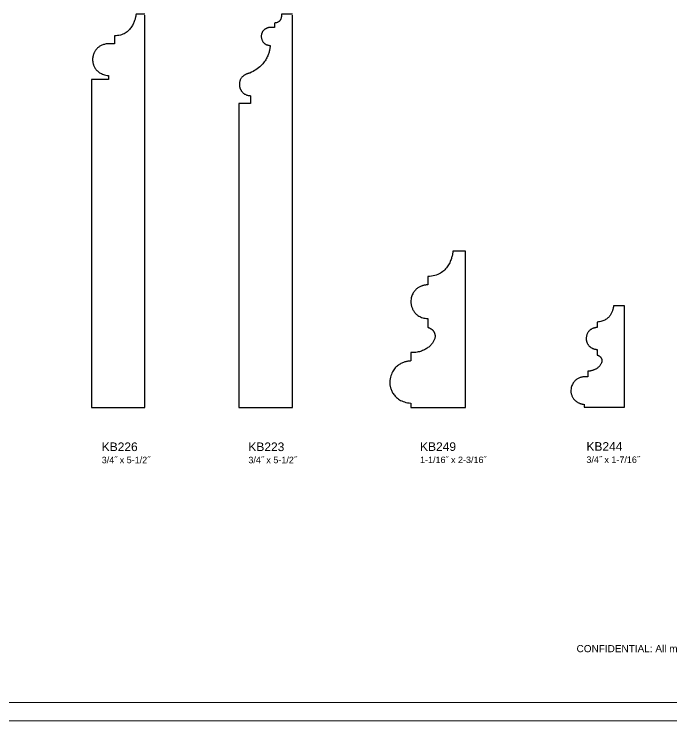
# Model space of a CAD drawing. Extents: x -7.6 to 42.7, y -9.8 to 27.2.
# Drawn here: x 2.78 to 11.98, y -9.8 to 0.09 of the extents above; entities that cross this region are included whole.
import ezdxf

# ---------------------------------------------------------------- set-up
doc = ezdxf.new("R2010")
doc.units = 0
doc.header["$MEASUREMENT"] = 0
doc.layers.add('DO NOT PLOT', color=2, linetype='Continuous', plot=False)

# ---------------------------------------------------------------- blocks, each defined once
blk = doc.blocks.new('KB224')
at = {"flags": 128}
blk.add_lwpolyline([(0, 5.5), (-0.0003, 5.5), (-0.0011, 5.5), (-0.0025, 5.5), (-0.0043, 5.5), (-0.0066, 5.5), (-0.0093, 5.5), (-0.0123, 5.5), (-0.0158, 5.5), (-0.0195, 5.5), (-0.0236, 5.5), (-0.0279, 5.5), (-0.0324, 5.5), (-0.0371, 5.5), (-0.042, 5.5), (-0.047, 5.5), (-0.0521, 5.5), (-0.0573, 5.5), (-0.0625, 5.5), (-0.0677, 5.5), (-0.0729, 5.5), (-0.078, 5.5), (-0.083, 5.5), (-0.0879, 5.5), (-0.0926, 5.5), (-0.0971, 5.5), (-0.1014, 5.5), (-0.1055, 5.5), (-0.1092, 5.5), (-0.1126, 5.5), (-0.1157, 5.5), (-0.1184, 5.5), (-0.1207, 5.5), (-0.1225, 5.5), (-0.1239, 5.5), (-0.1247, 5.5), (-0.125, 5.5), (-0.1251, 5.4993), (-0.1253, 5.4973), (-0.1257, 5.4941), (-0.1263, 5.4896), (-0.1271, 5.4841), (-0.1282, 5.4776), (-0.1296, 5.4702), (-0.1314, 5.4619), (-0.1335, 5.4528), (-0.1359, 5.443), (-0.1388, 5.4326), (-0.1421, 5.4217), (-0.1459, 5.4103), (-0.1501, 5.3985), (-0.1549, 5.3864), (-0.1603, 5.374), (-0.1662, 5.3615), (-0.1727, 5.349), (-0.1799, 5.3364), (-0.1877, 5.3239), (-0.1963, 5.3116), (-0.2055, 5.2995), (-0.2155, 5.2877), (-0.2263, 5.2763), (-0.2379, 5.2653), (-0.2504, 5.2549), (-0.2637, 5.2451), (-0.2779, 5.2361), (-0.293, 5.2278), (-0.309, 5.2203), (-0.3261, 5.2138), (-0.3442, 5.2083), (-0.3633, 5.2039), (-0.3834, 5.2006), (-0.4047, 5.1986), (-0.4271, 5.1979), (-0.4271, 5.1977), (-0.4271, 5.1969), (-0.4271, 5.1958), (-0.4271, 5.1941), (-0.4271, 5.1921), (-0.4271, 5.1897), (-0.4271, 5.187), (-0.4271, 5.1839), (-0.4271, 5.1806), (-0.4271, 5.177), (-0.4271, 5.1732), (-0.4271, 5.1691), (-0.4271, 5.1649), (-0.4271, 5.1606), (-0.4271, 5.1561), (-0.4271, 5.1516), (-0.4271, 5.147), (-0.4271, 5.1424), (-0.4271, 5.1378), (-0.4271, 5.1332), (-0.4271, 5.1286), (-0.4271, 5.1242), (-0.4271, 5.1198), (-0.4271, 5.1156), (-0.4271, 5.1116), (-0.4271, 5.1078), (-0.4271, 5.1042), (-0.4271, 5.1009), (-0.4271, 5.0978), (-0.4271, 5.0951), (-0.4271, 5.0927), (-0.4271, 5.0906), (-0.4271, 5.089), (-0.4271, 5.0878), (-0.4271, 5.0871), (-0.4271, 5.0868), (-0.4273, 5.0868), (-0.428, 5.0868), (-0.4291, 5.0868), (-0.4306, 5.0868), (-0.4324, 5.0868), (-0.4346, 5.0868), (-0.4372, 5.0867), (-0.44, 5.0867), (-0.4431, 5.0867), (-0.4464, 5.0867), (-0.4499, 5.0866), (-0.4536, 5.0866), (-0.4575, 5.0866), (-0.4615, 5.0865), (-0.4656, 5.0865), (-0.4698, 5.0865), (-0.474, 5.0864), (-0.4783, 5.0864), (-0.4826, 5.0864), (-0.4868, 5.0863), (-0.491, 5.0863), (-0.4951, 5.0863), (-0.4991, 5.0862), (-0.503, 5.0862), (-0.5067, 5.0862), (-0.5102, 5.0861), (-0.5135, 5.0861), (-0.5166, 5.0861), (-0.5194, 5.0861), (-0.522, 5.086), (-0.5242, 5.086), (-0.526, 5.086), (-0.5275, 5.086), (-0.5286, 5.086), (-0.5293, 5.086), (-0.5295, 5.086), (-0.5429, 5.0842), (-0.5556, 5.0819), (-0.5678, 5.0791), (-0.5795, 5.0759), (-0.5906, 5.0721), (-0.6012, 5.068), (-0.6113, 5.0634), (-0.6209, 5.0585), (-0.63, 5.0532), (-0.6386, 5.0476), (-0.6468, 5.0416), (-0.6545, 5.0355), (-0.6618, 5.029), (-0.6687, 5.0224), (-0.6751, 5.0155), (-0.6811, 5.0085), (-0.6867, 5.0014), (-0.6919, 4.9941), (-0.6968, 4.9867), (-0.7013, 4.9793), (-0.7054, 4.9719), (-0.7092, 4.9644), (-0.7126, 4.957), (-0.7158, 4.9496), (-0.7186, 4.9422), (-0.7211, 4.935), (-0.7233, 4.9279), (-0.7252, 4.9209), (-0.7269, 4.9141), (-0.7283, 4.9075), (-0.7295, 4.9012), (-0.7304, 4.8951), (-0.7311, 4.8892), (-0.7316, 4.8837), (-0.7319, 4.8785), (-0.732, 4.8737), (-0.732, 4.8732), (-0.7321, 4.8719), (-0.7322, 4.8697), (-0.7323, 4.8667), (-0.7323, 4.8629), (-0.7322, 4.8585), (-0.732, 4.8534), (-0.7316, 4.8477), (-0.731, 4.8415), (-0.7302, 4.8347), (-0.7292, 4.8275), (-0.7278, 4.8199), (-0.726, 4.8119), (-0.7239, 4.8037), (-0.7214, 4.7951), (-0.7185, 4.7864), (-0.715, 4.7775), (-0.711, 4.7685), (-0.7065, 4.7594), (-0.7014, 4.7503), (-0.6957, 4.7412), (-0.6893, 4.7322), (-0.6822, 4.7234), (-0.6743, 4.7147), (-0.6657, 4.7063), (-0.6563, 4.6981), (-0.6461, 4.6902), (-0.635, 4.6828), (-0.623, 4.6757), (-0.61, 4.6692), (-0.596, 4.6631), (-0.5811, 4.6576), (-0.5651, 4.6528), (-0.548, 4.6486), (-0.5298, 4.6451), (-0.5104, 4.6424), (-0.5104, 4.6423), (-0.5104, 4.6419), (-0.5104, 4.6413), (-0.5104, 4.6405), (-0.5104, 4.6395), (-0.5104, 4.6383), (-0.5104, 4.6369), (-0.5104, 4.6354), (-0.5104, 4.6337), (-0.5104, 4.6319), (-0.5104, 4.63), (-0.5104, 4.628), (-0.5104, 4.6259), (-0.5104, 4.6237), (-0.5104, 4.6215), (-0.5104, 4.6192), (-0.5104, 4.6169), (-0.5104, 4.6146), (-0.5104, 4.6123), (-0.5104, 4.61), (-0.5104, 4.6077), (-0.5104, 4.6055), (-0.5104, 4.6033), (-0.5104, 4.6012), (-0.5104, 4.5992), (-0.5104, 4.5973), (-0.5104, 4.5955), (-0.5104, 4.5939), (-0.5104, 4.5923), (-0.5104, 4.591), (-0.5104, 4.5898), (-0.5104, 4.5887), (-0.5104, 4.5879), (-0.5104, 4.5873), (-0.5104, 4.587), (-0.5104, 4.5868), (-0.5109, 4.5868), (-0.5125, 4.5868), (-0.5151, 4.5868), (-0.5186, 4.5868), (-0.523, 4.5868), (-0.5281, 4.5868), (-0.534, 4.5868), (-0.5406, 4.5868), (-0.5478, 4.5868), (-0.5556, 4.5868), (-0.5638, 4.5868), (-0.5725, 4.5868), (-0.5816, 4.5868), (-0.5909, 4.5868), (-0.6005, 4.5868), (-0.6103, 4.5868), (-0.6202, 4.5868), (-0.6302, 4.5868), (-0.6402, 4.5868), (-0.6501, 4.5868), (-0.6599, 4.5868), (-0.6695, 4.5868), (-0.6788, 4.5868), (-0.6879, 4.5868), (-0.6966, 4.5868), (-0.7048, 4.5868), (-0.7126, 4.5868), (-0.7198, 4.5868), (-0.7263, 4.5868), (-0.7323, 4.5868), (-0.7374, 4.5868), (-0.7418, 4.5868), (-0.7453, 4.5868), (-0.7479, 4.5868), (-0.7495, 4.5868), (-0.75, 4.5868), (-0.75, 4.5764), (-0.75, 4.5459), (-0.75, 4.4966), (-0.75, 4.4295), (-0.75, 4.346), (-0.75, 4.2471), (-0.75, 4.134), (-0.75, 4.008), (-0.75, 3.8701), (-0.75, 3.7217), (-0.75, 3.5638), (-0.75, 3.3977), (-0.75, 3.2244), (-0.75, 3.0453), (-0.75, 2.8615), (-0.75, 2.6741), (-0.75, 2.4843), (-0.75, 2.2934), (-0.75, 2.1025), (-0.75, 1.9128), (-0.75, 1.7254), (-0.75, 1.5415), (-0.75, 1.3624), (-0.75, 1.1892), (-0.75, 1.023), (-0.75, 0.8651), (-0.75, 0.7167), (-0.75, 0.5789), (-0.75, 0.4528), (-0.75, 0.3398), (-0.75, 0.2409), (-0.75, 0.1573), (-0.75, 0.0903), (-0.75, 0.0409), (-0.75, 0.0104), (-0.75, 0), (-0.7483, 0), (-0.7433, 0), (-0.7352, 0), (-0.7243, 0), (-0.7106, 0), (-0.6944, 0), (-0.676, 0), (-0.6554, 0), (-0.6328, 0), (-0.6085, 0), (-0.5827, 0), (-0.5556, 0), (-0.5272, 0), (-0.4979, 0), (-0.4679, 0), (-0.4372, 0), (-0.4062, 0), (-0.375, 0), (-0.3438, 0), (-0.3128, 0), (-0.2821, 0), (-0.2521, 0), (-0.2228, 0), (-0.1944, 0), (-0.1673, 0), (-0.1415, 0), (-0.1172, 0), (-0.0947, 0), (-0.074, 0), (-0.0556, 0), (-0.0394, 0), (-0.0257, 0), (-0.0148, 0), (-0.0067, 0), (-0.0017, 0), (0, 0), (0, 0.0125), (0, 0.049), (0, 0.1082), (0, 0.1886), (0, 0.2888), (0, 0.4074), (0, 0.543), (0, 0.6941), (0, 0.8594), (0, 1.0374), (0, 1.2267), (0, 1.4259), (0, 1.6336), (0, 1.8484), (0, 2.0689), (0, 2.2936), (0, 2.5211), (0, 2.75), (0, 2.9789), (0, 3.2064), (0, 3.4311), (0, 3.6516), (0, 3.8664), (0, 4.0741), (0, 4.2733), (0, 4.4626), (0, 4.6406), (0, 4.8059), (0, 4.957), (0, 5.0926), (0, 5.2112), (0, 5.3114), (0, 5.3918), (0, 5.451), (0, 5.4875)], dxfattribs=at)
blk = doc.blocks.new('KB223')
at = {"flags": 128}
blk.add_lwpolyline([(0, 5.5), (-0.0004, 5.5), (-0.0014, 5.5), (-0.0031, 5.5), (-0.0054, 5.5), (-0.0082, 5.5), (-0.0116, 5.5), (-0.0154, 5.5), (-0.0197, 5.5), (-0.0244, 5.5), (-0.0295, 5.5), (-0.0348, 5.5), (-0.0405, 5.5), (-0.0464, 5.5), (-0.0525, 5.5), (-0.0588, 5.5), (-0.0652, 5.5), (-0.0716, 5.5), (-0.0781, 5.5), (-0.0846, 5.5), (-0.0911, 5.5), (-0.0975, 5.5), (-0.1037, 5.5), (-0.1098, 5.5), (-0.1157, 5.5), (-0.1214, 5.5), (-0.1268, 5.5), (-0.1318, 5.5), (-0.1365, 5.5), (-0.1408, 5.5), (-0.1447, 5.5), (-0.148, 5.5), (-0.1509, 5.5), (-0.1532, 5.5), (-0.1549, 5.5), (-0.1559, 5.5), (-0.1563, 5.5), (-0.1562, 5.4998), (-0.1561, 5.499), (-0.1559, 5.4978), (-0.1557, 5.4961), (-0.1555, 5.494), (-0.1553, 5.4915), (-0.1552, 5.4886), (-0.155, 5.4855), (-0.155, 5.482), (-0.155, 5.4782), (-0.1551, 5.4742), (-0.1554, 5.47), (-0.1558, 5.4655), (-0.1563, 5.4609), (-0.1571, 5.4562), (-0.158, 5.4514), (-0.1592, 5.4465), (-0.1606, 5.4415), (-0.1623, 5.4365), (-0.1643, 5.4315), (-0.1665, 5.4265), (-0.1691, 5.4216), (-0.172, 5.4168), (-0.1753, 5.4121), (-0.179, 5.4076), (-0.1831, 5.4032), (-0.1875, 5.399), (-0.1925, 5.3951), (-0.1979, 5.3914), (-0.2037, 5.3879), (-0.2101, 5.3848), (-0.2169, 5.3821), (-0.2244, 5.3797), (-0.2323, 5.3777), (-0.2409, 5.3761), (-0.25, 5.375), (-0.25, 5.3749), (-0.25, 5.3745), (-0.25, 5.3738), (-0.25, 5.3729), (-0.25, 5.3717), (-0.25, 5.3704), (-0.25, 5.3688), (-0.25, 5.3671), (-0.25, 5.3653), (-0.25, 5.3632), (-0.25, 5.3611), (-0.25, 5.3588), (-0.25, 5.3565), (-0.25, 5.354), (-0.25, 5.3515), (-0.25, 5.349), (-0.25, 5.3464), (-0.25, 5.3438), (-0.25, 5.3412), (-0.25, 5.3386), (-0.25, 5.336), (-0.25, 5.3335), (-0.25, 5.3311), (-0.25, 5.3287), (-0.25, 5.3265), (-0.25, 5.3243), (-0.25, 5.3223), (-0.25, 5.3204), (-0.25, 5.3187), (-0.25, 5.3172), (-0.25, 5.3158), (-0.25, 5.3147), (-0.25, 5.3138), (-0.25, 5.3131), (-0.25, 5.3127), (-0.25, 5.3125), (-0.2501, 5.3125), (-0.2506, 5.3125), (-0.2513, 5.3125), (-0.2522, 5.3125), (-0.2534, 5.3125), (-0.2549, 5.3125), (-0.2565, 5.3125), (-0.2583, 5.3125), (-0.2602, 5.3125), (-0.2624, 5.3125), (-0.2646, 5.3125), (-0.267, 5.3125), (-0.2695, 5.3125), (-0.272, 5.3125), (-0.2747, 5.3125), (-0.2773, 5.3125), (-0.2801, 5.3125), (-0.2828, 5.3125), (-0.2855, 5.3125), (-0.2882, 5.3125), (-0.2909, 5.3125), (-0.2935, 5.3125), (-0.2961, 5.3125), (-0.2986, 5.3125), (-0.301, 5.3125), (-0.3032, 5.3125), (-0.3053, 5.3125), (-0.3073, 5.3125), (-0.3091, 5.3125), (-0.3107, 5.3125), (-0.3121, 5.3125), (-0.3133, 5.3125), (-0.3143, 5.3125), (-0.315, 5.3125), (-0.3154, 5.3125), (-0.3156, 5.3125), (-0.3189, 5.3126), (-0.3223, 5.3125), (-0.326, 5.3122), (-0.3298, 5.3118), (-0.3337, 5.3112), (-0.3378, 5.3103), (-0.342, 5.3093), (-0.3463, 5.3081), (-0.3507, 5.3067), (-0.3551, 5.3051), (-0.3596, 5.3033), (-0.3641, 5.3013), (-0.3686, 5.2991), (-0.3731, 5.2967), (-0.3776, 5.2941), (-0.3821, 5.2912), (-0.3865, 5.2882), (-0.3908, 5.2849), (-0.395, 5.2815), (-0.3992, 5.2778), (-0.4032, 5.2739), (-0.4071, 5.2697), (-0.4108, 5.2654), (-0.4143, 5.2608), (-0.4177, 5.256), (-0.4208, 5.251), (-0.4238, 5.2457), (-0.4265, 5.2402), (-0.4289, 5.2345), (-0.4311, 5.2285), (-0.433, 5.2223), (-0.4345, 5.2158), (-0.4358, 5.2091), (-0.4367, 5.2022), (-0.4373, 5.195), (-0.4375, 5.1875), (-0.4365, 5.1772), (-0.435, 5.1675), (-0.4332, 5.1583), (-0.4309, 5.1497), (-0.4282, 5.1416), (-0.4252, 5.134), (-0.4218, 5.1269), (-0.4181, 5.1204), (-0.4142, 5.1142), (-0.4101, 5.1086), (-0.4057, 5.1033), (-0.4012, 5.0985), (-0.3965, 5.094), (-0.3916, 5.09), (-0.3867, 5.0863), (-0.3817, 5.083), (-0.3767, 5.0799), (-0.3717, 5.0772), (-0.3667, 5.0748), (-0.3617, 5.0727), (-0.3568, 5.0708), (-0.352, 5.0692), (-0.3474, 5.0678), (-0.3429, 5.0666), (-0.3386, 5.0656), (-0.3346, 5.0648), (-0.3308, 5.0641), (-0.3272, 5.0636), (-0.324, 5.0632), (-0.3211, 5.0629), (-0.3186, 5.0627), (-0.3165, 5.0626), (-0.3148, 5.0626), (-0.3135, 5.0625), (-0.3128, 5.0625), (-0.3125, 5.0625), (-0.3125, 5.0619), (-0.3125, 5.0602), (-0.3126, 5.0573), (-0.3127, 5.0534), (-0.313, 5.0485), (-0.3135, 5.0427), (-0.3142, 5.0359), (-0.3151, 5.0283), (-0.3163, 5.0199), (-0.3178, 5.0108), (-0.3197, 5.0009), (-0.322, 4.9904), (-0.3247, 4.9793), (-0.3279, 4.9677), (-0.3317, 4.9555), (-0.3359, 4.943), (-0.3408, 4.93), (-0.3463, 4.9167), (-0.3525, 4.9031), (-0.3593, 4.8893), (-0.367, 4.8752), (-0.3754, 4.8611), (-0.3846, 4.8468), (-0.3947, 4.8325), (-0.4056, 4.8182), (-0.4175, 4.804), (-0.4304, 4.7899), (-0.4443, 4.776), (-0.4593, 4.7623), (-0.4753, 4.7489), (-0.4925, 4.7357), (-0.5108, 4.723), (-0.5303, 4.7106), (-0.5511, 4.6988), (-0.5732, 4.6874), (-0.5965, 4.6767), (-0.5983, 4.6761), (-0.6006, 4.6755), (-0.6034, 4.6748), (-0.6066, 4.6739), (-0.6103, 4.6729), (-0.6143, 4.6718), (-0.6186, 4.6705), (-0.6233, 4.6691), (-0.6283, 4.6674), (-0.6335, 4.6655), (-0.6389, 4.6635), (-0.6445, 4.6612), (-0.6502, 4.6586), (-0.6561, 4.6559), (-0.662, 4.6528), (-0.6679, 4.6495), (-0.6739, 4.6458), (-0.6798, 4.6419), (-0.6857, 4.6376), (-0.6915, 4.633), (-0.6971, 4.6281), (-0.7026, 4.6227), (-0.7079, 4.6171), (-0.7129, 4.611), (-0.7177, 4.6045), (-0.7222, 4.5976), (-0.7264, 4.5903), (-0.7302, 4.5825), (-0.7336, 4.5743), (-0.7365, 4.5656), (-0.739, 4.5564), (-0.741, 4.5467), (-0.7425, 4.5365), (-0.7434, 4.5258), (-0.7436, 4.5146), (-0.7433, 4.5027), (-0.7432, 4.5016), (-0.7431, 4.4999), (-0.7428, 4.4977), (-0.7425, 4.4951), (-0.742, 4.4921), (-0.7413, 4.4887), (-0.7405, 4.4849), (-0.7395, 4.4808), (-0.7383, 4.4765), (-0.737, 4.4719), (-0.7354, 4.467), (-0.7336, 4.462), (-0.7315, 4.4568), (-0.7292, 4.4514), (-0.7266, 4.4459), (-0.7237, 4.4404), (-0.7206, 4.4348), (-0.7171, 4.4292), (-0.7133, 4.4236), (-0.7092, 4.418), (-0.7048, 4.4126), (-0.6999, 4.4072), (-0.6947, 4.4019), (-0.6892, 4.3968), (-0.6832, 4.3919), (-0.6768, 4.3873), (-0.67, 4.3829), (-0.6627, 4.3787), (-0.655, 4.3749), (-0.6468, 4.3714), (-0.6382, 4.3683), (-0.629, 4.3656), (-0.6194, 4.3633), (-0.6092, 4.3615), (-0.5985, 4.3602), (-0.5873, 4.3594), (-0.5873, 4.3592), (-0.5873, 4.3584), (-0.5873, 4.3573), (-0.5873, 4.3557), (-0.5873, 4.3537), (-0.5873, 4.3513), (-0.5873, 4.3486), (-0.5873, 4.3456), (-0.5873, 4.3423), (-0.5873, 4.3388), (-0.5873, 4.335), (-0.5873, 4.3311), (-0.5873, 4.3269), (-0.5873, 4.3227), (-0.5873, 4.3183), (-0.5873, 4.3138), (-0.5873, 4.3093), (-0.5873, 4.3048), (-0.5873, 4.3002), (-0.5873, 4.2957), (-0.5873, 4.2912), (-0.5873, 4.2868), (-0.5873, 4.2826), (-0.5873, 4.2784), (-0.5873, 4.2745), (-0.5873, 4.2707), (-0.5873, 4.2672), (-0.5873, 4.2639), (-0.5873, 4.2609), (-0.5873, 4.2582), (-0.5873, 4.2558), (-0.5873, 4.2538), (-0.5873, 4.2522), (-0.5873, 4.2511), (-0.5873, 4.2503), (-0.5873, 4.2501), (-0.5876, 4.2501), (-0.5887, 4.2501), (-0.5905, 4.2501), (-0.5928, 4.2501), (-0.5958, 4.2501), (-0.5993, 4.2501), (-0.6033, 4.2501), (-0.6078, 4.2501), (-0.6127, 4.2501), (-0.6179, 4.2501), (-0.6236, 4.2501), (-0.6294, 4.2501), (-0.6356, 4.2501), (-0.6419, 4.2501), (-0.6485, 4.2501), (-0.6551, 4.2501), (-0.6619, 4.2501), (-0.6686, 4.2501), (-0.6754, 4.2501), (-0.6821, 4.2501), (-0.6888, 4.2501), (-0.6953, 4.2501), (-0.7017, 4.2501), (-0.7078, 4.2501), (-0.7137, 4.2501), (-0.7193, 4.2501), (-0.7246, 4.2501), (-0.7295, 4.2501), (-0.7339, 4.2501), (-0.7379, 4.2501), (-0.7415, 4.2501), (-0.7444, 4.2501), (-0.7468, 4.2501), (-0.7485, 4.2501), (-0.7496, 4.2501), (-0.75, 4.2501), (-0.75, 4.2404), (-0.75, 4.2122), (-0.75, 4.1665), (-0.75, 4.1043), (-0.75, 4.0269), (-0.75, 3.9353), (-0.75, 3.8305), (-0.75, 3.7137), (-0.75, 3.586), (-0.75, 3.4485), (-0.75, 3.3022), (-0.75, 3.1482), (-0.75, 2.9877), (-0.75, 2.8217), (-0.75, 2.6514), (-0.75, 2.4778), (-0.75, 2.3019), (-0.75, 2.125), (-0.75, 1.9481), (-0.75, 1.7723), (-0.75, 1.5987), (-0.75, 1.4284), (-0.75, 1.2624), (-0.75, 1.1019), (-0.75, 0.9479), (-0.75, 0.8016), (-0.75, 0.6641), (-0.75, 0.5364), (-0.75, 0.4196), (-0.75, 0.3148), (-0.75, 0.2232), (-0.75, 0.1458), (-0.75, 0.0836), (-0.75, 0.0379), (-0.75, 0.0097), (-0.75, 0), (-0.7483, 0), (-0.7433, 0), (-0.7352, 0), (-0.7243, 0), (-0.7106, 0), (-0.6944, 0), (-0.676, 0), (-0.6554, 0), (-0.6328, 0), (-0.6085, 0), (-0.5827, 0), (-0.5556, 0), (-0.5272, 0), (-0.4979, 0), (-0.4679, 0), (-0.4372, 0), (-0.4062, 0), (-0.375, 0), (-0.3438, 0), (-0.3128, 0), (-0.2821, 0), (-0.2521, 0), (-0.2228, 0), (-0.1944, 0), (-0.1673, 0), (-0.1415, 0), (-0.1172, 0), (-0.0947, 0), (-0.074, 0), (-0.0556, 0), (-0.0394, 0), (-0.0257, 0), (-0.0148, 0), (-0.0067, 0), (-0.0017, 0), (0, 0), (0, 0.0125), (0, 0.049), (0, 0.1082), (0, 0.1886), (0, 0.2888), (0, 0.4074), (0, 0.543), (0, 0.6941), (0, 0.8594), (0, 1.0374), (0, 1.2267), (0, 1.4259), (0, 1.6336), (0, 1.8484), (0, 2.0689), (0, 2.2936), (0, 2.5211), (0, 2.75), (0, 2.9789), (0, 3.2065), (0, 3.4311), (0, 3.6516), (0, 3.8664), (0, 4.0741), (0, 4.2733), (0, 4.4626), (0, 4.6406), (0, 4.8059), (0, 4.957), (0, 5.0926), (0, 5.2112), (0, 5.3114), (0, 5.3918), (0, 5.451), (0, 5.4875)], dxfattribs=at)
blk = doc.blocks.new('KB244')
at = {"flags": 128}
blk.add_lwpolyline([(0, 0), (0, 0.005), (0, 0.0195), (0, 0.043), (0, 0.075), (0, 0.1148), (0, 0.1619), (0, 0.2158), (0, 0.2758), (0, 0.3415), (0, 0.4123), (0, 0.4875), (0, 0.5667), (0, 0.6492), (0, 0.7346), (0, 0.8222), (0, 0.9115), (0, 1.0019), (0, 1.0928), (0, 1.1838), (0, 1.2742), (0, 1.3635), (0, 1.4511), (0, 1.5365), (0, 1.619), (0, 1.6982), (0, 1.7734), (0, 1.8442), (0, 1.9099), (0, 1.9699), (0, 2.0238), (0, 2.0709), (0, 2.1107), (0, 2.1427), (0, 2.1662), (0, 2.1807), (0, 2.1857), (-0.0004, 2.1857), (-0.0016, 2.1857), (-0.0035, 2.1857), (-0.0061, 2.1857), (-0.0093, 2.1857), (-0.0131, 2.1857), (-0.0175, 2.1857), (-0.0223, 2.1857), (-0.0277, 2.1857), (-0.0334, 2.1857), (-0.0395, 2.1857), (-0.0459, 2.1857), (-0.0526, 2.1857), (-0.0595, 2.1857), (-0.0666, 2.1857), (-0.0738, 2.1857), (-0.0812, 2.1857), (-0.0885, 2.1857), (-0.0959, 2.1857), (-0.1032, 2.1857), (-0.1105, 2.1857), (-0.1176, 2.1857), (-0.1245, 2.1857), (-0.1312, 2.1857), (-0.1376, 2.1857), (-0.1437, 2.1857), (-0.1494, 2.1857), (-0.1547, 2.1857), (-0.1596, 2.1857), (-0.1639, 2.1857), (-0.1678, 2.1857), (-0.171, 2.1857), (-0.1736, 2.1857), (-0.1755, 2.1857), (-0.1767, 2.1857), (-0.1771, 2.1857), (-0.1771, 2.1849), (-0.1773, 2.1825), (-0.1777, 2.1787), (-0.1784, 2.1735), (-0.1793, 2.1671), (-0.1805, 2.1595), (-0.182, 2.1507), (-0.1839, 2.141), (-0.1862, 2.1304), (-0.1889, 2.1189), (-0.1921, 2.1067), (-0.1958, 2.0939), (-0.2001, 2.0805), (-0.2049, 2.0667), (-0.2104, 2.0525), (-0.2165, 2.038), (-0.2233, 2.0234), (-0.2308, 2.0086), (-0.2391, 1.9939), (-0.2482, 1.9792), (-0.2581, 1.9648), (-0.2689, 1.9506), (-0.2806, 1.9368), (-0.2932, 1.9234), (-0.3068, 1.9106), (-0.3215, 1.8984), (-0.3371, 1.8869), (-0.3539, 1.8763), (-0.3717, 1.8665), (-0.3908, 1.8578), (-0.411, 1.8502), (-0.4324, 1.8437), (-0.4551, 1.8385), (-0.4791, 1.8347), (-0.5045, 1.8324), (-0.5312, 1.8316), (-0.5312, 1.8313), (-0.5312, 1.8305), (-0.5312, 1.8293), (-0.5312, 1.8275), (-0.5312, 1.8254), (-0.5312, 1.8228), (-0.5312, 1.8199), (-0.5312, 1.8167), (-0.5312, 1.8131), (-0.5312, 1.8093), (-0.5312, 1.8053), (-0.5312, 1.801), (-0.5312, 1.7965), (-0.5312, 1.7919), (-0.5312, 1.7872), (-0.5312, 1.7824), (-0.5312, 1.7775), (-0.5312, 1.7726), (-0.5312, 1.7676), (-0.5312, 1.7628), (-0.5312, 1.7579), (-0.5312, 1.7532), (-0.5312, 1.7486), (-0.5312, 1.7441), (-0.5312, 1.7399), (-0.5312, 1.7358), (-0.5312, 1.732), (-0.5312, 1.7284), (-0.5312, 1.7252), (-0.5312, 1.7223), (-0.5312, 1.7197), (-0.5312, 1.7176), (-0.5312, 1.7159), (-0.5312, 1.7146), (-0.5312, 1.7138), (-0.5312, 1.7135), (-0.5332, 1.7134), (-0.536, 1.7133), (-0.5396, 1.7131), (-0.5438, 1.7127), (-0.5488, 1.7123), (-0.5543, 1.7116), (-0.5604, 1.7108), (-0.567, 1.7098), (-0.5741, 1.7085), (-0.5816, 1.7069), (-0.5895, 1.7051), (-0.5977, 1.7029), (-0.6062, 1.7003), (-0.6149, 1.6974), (-0.6238, 1.694), (-0.6328, 1.6902), (-0.6419, 1.686), (-0.651, 1.6812), (-0.6602, 1.6759), (-0.6692, 1.67), (-0.6782, 1.6636), (-0.687, 1.6565), (-0.6956, 1.6488), (-0.7039, 1.6404), (-0.712, 1.6314), (-0.7197, 1.6216), (-0.727, 1.611), (-0.7339, 1.5997), (-0.7403, 1.5875), (-0.7461, 1.5746), (-0.7514, 1.5607), (-0.756, 1.546), (-0.76, 1.5303), (-0.7632, 1.5137), (-0.7656, 1.4961), (-0.7672, 1.4775), (-0.7672, 1.477), (-0.7672, 1.4755), (-0.7671, 1.4731), (-0.7668, 1.4699), (-0.7665, 1.4658), (-0.766, 1.461), (-0.7653, 1.4555), (-0.7644, 1.4494), (-0.7633, 1.4427), (-0.7618, 1.4354), (-0.7601, 1.4277), (-0.758, 1.4196), (-0.7556, 1.4111), (-0.7528, 1.4023), (-0.7496, 1.3932), (-0.7459, 1.3839), (-0.7417, 1.3745), (-0.737, 1.365), (-0.7317, 1.3555), (-0.7259, 1.346), (-0.7195, 1.3366), (-0.7125, 1.3272), (-0.7048, 1.3181), (-0.6964, 1.3092), (-0.6873, 1.3007), (-0.6774, 1.2924), (-0.6668, 1.2846), (-0.6554, 1.2772), (-0.6431, 1.2704), (-0.6299, 1.2641), (-0.6159, 1.2584), (-0.6009, 1.2534), (-0.585, 1.2492), (-0.5681, 1.2457), (-0.5501, 1.2431), (-0.5312, 1.2414), (-0.5312, 1.2411), (-0.5312, 1.2403), (-0.5312, 1.239), (-0.5312, 1.2373), (-0.5312, 1.2351), (-0.5312, 1.2325), (-0.5312, 1.2295), (-0.5312, 1.2262), (-0.5312, 1.2225), (-0.5312, 1.2186), (-0.5312, 1.2145), (-0.5312, 1.2101), (-0.5312, 1.2055), (-0.5312, 1.2008), (-0.5312, 1.196), (-0.5312, 1.191), (-0.5312, 1.186), (-0.5312, 1.181), (-0.5312, 1.176), (-0.5312, 1.171), (-0.5312, 1.166), (-0.5312, 1.1612), (-0.5312, 1.1565), (-0.5312, 1.1519), (-0.5312, 1.1475), (-0.5312, 1.1434), (-0.5312, 1.1395), (-0.5312, 1.1358), (-0.5312, 1.1325), (-0.5312, 1.1295), (-0.5312, 1.1269), (-0.5312, 1.1247), (-0.5312, 1.1229), (-0.5312, 1.1216), (-0.5312, 1.1208), (-0.5312, 1.1206), (-0.5276, 1.1196), (-0.524, 1.1185), (-0.5204, 1.1173), (-0.5167, 1.1159), (-0.513, 1.1145), (-0.5093, 1.1129), (-0.5056, 1.1111), (-0.5018, 1.1093), (-0.4981, 1.1074), (-0.4944, 1.1053), (-0.4907, 1.1031), (-0.487, 1.1008), (-0.4834, 1.0983), (-0.4798, 1.0958), (-0.4763, 1.0931), (-0.4728, 1.0903), (-0.4694, 1.0874), (-0.4661, 1.0844), (-0.4628, 1.0813), (-0.4597, 1.078), (-0.4566, 1.0747), (-0.4537, 1.0712), (-0.4509, 1.0676), (-0.4482, 1.064), (-0.4456, 1.0602), (-0.4432, 1.0563), (-0.4409, 1.0523), (-0.4388, 1.0481), (-0.4369, 1.0439), (-0.4351, 1.0396), (-0.4336, 1.0352), (-0.4322, 1.0306), (-0.431, 1.026), (-0.43, 1.0212), (-0.4292, 1.0164), (-0.4287, 1.0115), (-0.4277, 1.0042), (-0.4274, 0.9967), (-0.4278, 0.9887), (-0.4288, 0.9805), (-0.4304, 0.972), (-0.4327, 0.9633), (-0.4356, 0.9543), (-0.4392, 0.9452), (-0.4433, 0.936), (-0.4481, 0.9267), (-0.4534, 0.9173), (-0.4594, 0.9079), (-0.466, 0.8985), (-0.4731, 0.8891), (-0.4808, 0.8799), (-0.4891, 0.8707), (-0.498, 0.8618), (-0.5074, 0.853), (-0.5174, 0.8444), (-0.528, 0.8361), (-0.5391, 0.8281), (-0.5507, 0.8204), (-0.5629, 0.8131), (-0.5756, 0.8062), (-0.5888, 0.7998), (-0.6026, 0.7938), (-0.6168, 0.7883), (-0.6316, 0.7834), (-0.6468, 0.7791), (-0.6626, 0.7753), (-0.6789, 0.7723), (-0.6956, 0.7699), (-0.7128, 0.7682), (-0.7305, 0.7673), (-0.7486, 0.7672), (-0.7672, 0.7679), (-0.7672, 0.7677), (-0.7672, 0.7669), (-0.7672, 0.7656), (-0.7672, 0.7639), (-0.7672, 0.7617), (-0.7672, 0.7591), (-0.7672, 0.7562), (-0.7672, 0.753), (-0.7672, 0.7494), (-0.7672, 0.7455), (-0.7672, 0.7415), (-0.7672, 0.7372), (-0.7672, 0.7327), (-0.7672, 0.728), (-0.7672, 0.7233), (-0.7672, 0.7184), (-0.7672, 0.7135), (-0.7672, 0.7086), (-0.7672, 0.7036), (-0.7672, 0.6987), (-0.7672, 0.6939), (-0.7672, 0.6891), (-0.7672, 0.6845), (-0.7672, 0.68), (-0.7672, 0.6757), (-0.7672, 0.6716), (-0.7672, 0.6678), (-0.7672, 0.6642), (-0.7672, 0.6609), (-0.7672, 0.658), (-0.7672, 0.6554), (-0.7672, 0.6533), (-0.7672, 0.6515), (-0.7672, 0.6503), (-0.7672, 0.6495), (-0.7672, 0.6492), (-0.7679, 0.6492), (-0.7697, 0.6492), (-0.7726, 0.6491), (-0.7765, 0.6488), (-0.7815, 0.6485), (-0.7874, 0.6479), (-0.7941, 0.6472), (-0.8016, 0.6461), (-0.8098, 0.6448), (-0.8187, 0.6431), (-0.8282, 0.6411), (-0.8382, 0.6386), (-0.8487, 0.6357), (-0.8595, 0.6323), (-0.8707, 0.6284), (-0.8821, 0.6238), (-0.8937, 0.6187), (-0.9054, 0.6129), (-0.9172, 0.6065), (-0.929, 0.5993), (-0.9407, 0.5913), (-0.9523, 0.5826), (-0.9636, 0.573), (-0.9747, 0.5625), (-0.9855, 0.5511), (-0.9958, 0.5388), (-1.0057, 0.5254), (-1.015, 0.511), (-1.0237, 0.4956), (-1.0318, 0.479), (-1.0391, 0.4613), (-1.0456, 0.4424), (-1.0513, 0.4223), (-1.056, 0.4009), (-1.0597, 0.3782), (-1.0623, 0.3541), (-1.0623, 0.3535), (-1.0623, 0.3517), (-1.0622, 0.3489), (-1.0621, 0.3449), (-1.0618, 0.34), (-1.0613, 0.3342), (-1.0607, 0.3275), (-1.0597, 0.3201), (-1.0585, 0.3119), (-1.0569, 0.3031), (-1.055, 0.2937), (-1.0526, 0.2838), (-1.0498, 0.2734), (-1.0465, 0.2627), (-1.0427, 0.2516), (-1.0383, 0.2402), (-1.0333, 0.2287), (-1.0276, 0.217), (-1.0212, 0.2053), (-1.0141, 0.1935), (-1.0062, 0.1819), (-0.9975, 0.1703), (-0.9879, 0.159), (-0.9774, 0.1479), (-0.966, 0.1371), (-0.9536, 0.1268), (-0.9402, 0.1169), (-0.9258, 0.1075), (-0.9102, 0.0987), (-0.8935, 0.0905), (-0.8757, 0.0831), (-0.8566, 0.0765), (-0.8362, 0.0707), (-0.8146, 0.0658), (-0.7916, 0.0619), (-0.7672, 0.059), (-0.7672, 0.0589), (-0.7672, 0.0585), (-0.7672, 0.0579), (-0.7672, 0.057), (-0.7672, 0.0559), (-0.7672, 0.0547), (-0.7672, 0.0532), (-0.7672, 0.0516), (-0.7672, 0.0498), (-0.7672, 0.0479), (-0.7672, 0.0459), (-0.7672, 0.0437), (-0.7672, 0.0415), (-0.7672, 0.0392), (-0.7672, 0.0368), (-0.7672, 0.0344), (-0.7672, 0.032), (-0.7672, 0.0295), (-0.7672, 0.0271), (-0.7672, 0.0246), (-0.7672, 0.0222), (-0.7672, 0.0198), (-0.7672, 0.0175), (-0.7672, 0.0153), (-0.7672, 0.0132), (-0.7672, 0.0111), (-0.7672, 0.0092), (-0.7672, 0.0074), (-0.7672, 0.0058), (-0.7672, 0.0044), (-0.7672, 0.0031), (-0.7672, 0.002), (-0.7672, 0.0012), (-0.7672, 0.0005), (-0.7672, 0.0001), (-0.7672, 0), (-0.7655, 0), (-0.7604, 0), (-0.7521, 0), (-0.7409, 0), (-0.727, 0), (-0.7104, 0), (-0.6915, 0), (-0.6704, 0), (-0.6474, 0), (-0.6225, 0), (-0.5961, 0), (-0.5683, 0), (-0.5394, 0), (-0.5094, 0), (-0.4786, 0), (-0.4473, 0), (-0.4156, 0), (-0.3836, 0), (-0.3517, 0), (-0.3199, 0), (-0.2886, 0), (-0.2579, 0), (-0.2279, 0), (-0.1989, 0), (-0.1711, 0), (-0.1447, 0), (-0.1199, 0), (-0.0968, 0), (-0.0757, 0), (-0.0568, 0), (-0.0403, 0), (-0.0263, 0), (-0.0151, 0), (-0.0068, 0), (-0.0017, 0)], dxfattribs=at)
blk = doc.blocks.new('KB249')
at = {"flags": 128}
blk.add_lwpolyline([(-0.5643, 0.044), (-0.5643, 0.0439), (-0.5643, 0.0436), (-0.5643, 0.0431), (-0.5643, 0.0425), (-0.5643, 0.0417), (-0.5643, 0.0407), (-0.5643, 0.0397), (-0.5643, 0.0384), (-0.5643, 0.0371), (-0.5643, 0.0357), (-0.5643, 0.0342), (-0.5643, 0.0326), (-0.5643, 0.0309), (-0.5643, 0.0292), (-0.5643, 0.0274), (-0.5643, 0.0257), (-0.5643, 0.0238), (-0.5643, 0.022), (-0.5643, 0.0202), (-0.5643, 0.0183), (-0.5643, 0.0166), (-0.5643, 0.0148), (-0.5643, 0.0131), (-0.5643, 0.0114), (-0.5643, 0.0098), (-0.5643, 0.0083), (-0.5643, 0.0069), (-0.5643, 0.0056), (-0.5643, 0.0043), (-0.5643, 0.0033), (-0.5643, 0.0023), (-0.5643, 0.0015), (-0.5643, 0.0009), (-0.5643, 0.0004), (-0.5643, 0.0001), (-0.5643, 0), (-0.563, 0), (-0.5592, 0), (-0.5532, 0), (-0.5449, 0), (-0.5346, 0), (-0.5225, 0), (-0.5086, 0), (-0.4931, 0), (-0.4761, 0), (-0.4578, 0), (-0.4384, 0), (-0.418, 0), (-0.3967, 0), (-0.3746, 0), (-0.352, 0), (-0.329, 0), (-0.3056, 0), (-0.2821, 0), (-0.2586, 0), (-0.2353, 0), (-0.2123, 0), (-0.1896, 0), (-0.1676, 0), (-0.1463, 0), (-0.1259, 0), (-0.1064, 0), (-0.0882, 0), (-0.0712, 0), (-0.0557, 0), (-0.0418, 0), (-0.0296, 0), (-0.0194, 0), (-0.0111, 0), (-0.005, 0), (-0.0013, 0), (0, 0), (0, 0.0003), (0, 0.0012), (0, 0.0027), (0, 0.0047), (0, 0.0072), (0, 0.0102), (0, 0.0136), (0, 0.0174), (0, 0.0216), (0, 0.026), (0, 0.0308), (0, 0.0358), (0, 0.041), (0, 0.0464), (0, 0.0519), (0, 0.0576), (0, 0.0633), (0, 0.069), (0, 0.0748), (0, 0.0805), (0, 0.0861), (0, 0.0917), (0, 0.097), (0, 0.1023), (0, 0.1073), (0, 0.112), (0, 0.1165), (0, 0.1206), (0, 0.1244), (0, 0.1278), (0, 0.1308), (0, 0.1333), (0, 0.1353), (0, 0.1368), (0, 0.1377), (0, 0.1381), (0, 0.141), (0, 0.1495), (0, 0.1633), (0, 0.182), (0, 0.2054), (0, 0.2331), (0, 0.2647), (0, 0.2999), (0, 0.3385), (0, 0.38), (0, 0.4241), (0, 0.4706), (0, 0.519), (0, 0.5691), (0, 0.6205), (0, 0.6729), (0, 0.726), (0, 0.7793), (0, 0.8327), (0, 0.8858), (0, 0.9382), (0, 0.9896), (0, 1.0397), (0, 1.0881), (0, 1.1346), (0, 1.1787), (0, 1.2202), (0, 1.2588), (0, 1.294), (0, 1.3256), (0, 1.3533), (0, 1.3767), (0, 1.3954), (0, 1.4092), (0, 1.4177), (0, 1.4206), (-0.0003, 1.4206), (-0.0014, 1.4206), (-0.003, 1.4206), (-0.0052, 1.4206), (-0.008, 1.4206), (-0.0113, 1.4206), (-0.0151, 1.4206), (-0.0193, 1.4206), (-0.0239, 1.4206), (-0.0288, 1.4206), (-0.0341, 1.4206), (-0.0396, 1.4206), (-0.0454, 1.4206), (-0.0514, 1.4206), (-0.0575, 1.4206), (-0.0637, 1.4206), (-0.0701, 1.4206), (-0.0764, 1.4206), (-0.0828, 1.4206), (-0.0891, 1.4206), (-0.0953, 1.4206), (-0.1015, 1.4206), (-0.1074, 1.4206), (-0.1132, 1.4206), (-0.1187, 1.4206), (-0.124, 1.4206), (-0.129, 1.4206), (-0.1335, 1.4206), (-0.1377, 1.4206), (-0.1415, 1.4206), (-0.1448, 1.4206), (-0.1476, 1.4206), (-0.1498, 1.4206), (-0.1515, 1.4206), (-0.1525, 1.4206), (-0.1528, 1.4206), (-0.1528, 1.4201), (-0.1529, 1.4187), (-0.153, 1.4164), (-0.1533, 1.4132), (-0.1537, 1.4093), (-0.1542, 1.4046), (-0.1549, 1.3992), (-0.1558, 1.3933), (-0.157, 1.3867), (-0.1585, 1.3797), (-0.1602, 1.3721), (-0.1623, 1.3642), (-0.1647, 1.3559), (-0.1675, 1.3473), (-0.1707, 1.3385), (-0.1744, 1.3295), (-0.1785, 1.3203), (-0.1831, 1.3111), (-0.1882, 1.3018), (-0.1939, 1.2925), (-0.2002, 1.2834), (-0.207, 1.2743), (-0.2145, 1.2655), (-0.2227, 1.2568), (-0.2315, 1.2485), (-0.2411, 1.2405), (-0.2513, 1.2329), (-0.2624, 1.2258), (-0.2743, 1.2191), (-0.287, 1.2131), (-0.3005, 1.2076), (-0.3149, 1.2028), (-0.3303, 1.1987), (-0.3466, 1.1954), (-0.3638, 1.193), (-0.382, 1.1914), (-0.382, 1.1912), (-0.382, 1.1907), (-0.382, 1.1899), (-0.382, 1.1888), (-0.382, 1.1874), (-0.382, 1.1857), (-0.382, 1.1839), (-0.382, 1.1818), (-0.382, 1.1795), (-0.382, 1.177), (-0.382, 1.1744), (-0.382, 1.1716), (-0.382, 1.1687), (-0.382, 1.1657), (-0.382, 1.1627), (-0.382, 1.1595), (-0.382, 1.1564), (-0.382, 1.1532), (-0.382, 1.15), (-0.382, 1.1469), (-0.382, 1.1437), (-0.382, 1.1407), (-0.382, 1.1377), (-0.382, 1.1348), (-0.382, 1.132), (-0.382, 1.1294), (-0.382, 1.1269), (-0.382, 1.1246), (-0.382, 1.1225), (-0.382, 1.1207), (-0.382, 1.119), (-0.382, 1.1176), (-0.382, 1.1165), (-0.382, 1.1157), (-0.382, 1.1152), (-0.382, 1.115), (-0.3824, 1.115), (-0.3833, 1.115), (-0.3848, 1.1149), (-0.3869, 1.1148), (-0.3895, 1.1147), (-0.3926, 1.1144), (-0.3961, 1.114), (-0.4, 1.1135), (-0.4044, 1.1129), (-0.409, 1.112), (-0.414, 1.111), (-0.4192, 1.1098), (-0.4247, 1.1083), (-0.4303, 1.1065), (-0.4362, 1.1045), (-0.4421, 1.1022), (-0.4482, 1.0996), (-0.4543, 1.0966), (-0.4604, 1.0933), (-0.4666, 1.0896), (-0.4727, 1.0855), (-0.4787, 1.081), (-0.4846, 1.076), (-0.4903, 1.0706), (-0.4959, 1.0647), (-0.5012, 1.0583), (-0.5063, 1.0513), (-0.5111, 1.0439), (-0.5156, 1.0358), (-0.5197, 1.0272), (-0.5234, 1.018), (-0.5267, 1.0082), (-0.5295, 0.9977), (-0.5319, 0.9865), (-0.5337, 0.9747), (-0.5349, 0.9622), (-0.5347, 0.9547), (-0.5342, 0.9474), (-0.5334, 0.9403), (-0.5322, 0.9332), (-0.5308, 0.9264), (-0.529, 0.9196), (-0.527, 0.913), (-0.5246, 0.9066), (-0.522, 0.9003), (-0.5192, 0.8942), (-0.5161, 0.8883), (-0.5127, 0.8826), (-0.5091, 0.877), (-0.5053, 0.8716), (-0.5013, 0.8664), (-0.497, 0.8614), (-0.4926, 0.8566), (-0.4879, 0.852), (-0.4831, 0.8476), (-0.4781, 0.8435), (-0.473, 0.8395), (-0.4676, 0.8358), (-0.4622, 0.8323), (-0.4566, 0.829), (-0.4509, 0.8259), (-0.445, 0.8231), (-0.4391, 0.8206), (-0.433, 0.8183), (-0.4269, 0.8162), (-0.4206, 0.8144), (-0.4143, 0.8129), (-0.408, 0.8116), (-0.4016, 0.8106), (-0.3951, 0.8099), (-0.3886, 0.8095), (-0.382, 0.8093), (-0.382, 0.8092), (-0.382, 0.8086), (-0.382, 0.8078), (-0.382, 0.8067), (-0.382, 0.8052), (-0.382, 0.8035), (-0.382, 0.8016), (-0.382, 0.7995), (-0.382, 0.7971), (-0.382, 0.7946), (-0.382, 0.7919), (-0.382, 0.7891), (-0.382, 0.7861), (-0.382, 0.7831), (-0.382, 0.7799), (-0.382, 0.7767), (-0.382, 0.7735), (-0.382, 0.7702), (-0.382, 0.767), (-0.382, 0.7637), (-0.382, 0.7605), (-0.382, 0.7574), (-0.382, 0.7544), (-0.382, 0.7514), (-0.382, 0.7486), (-0.382, 0.7459), (-0.382, 0.7433), (-0.382, 0.741), (-0.382, 0.7388), (-0.382, 0.7369), (-0.382, 0.7352), (-0.382, 0.7338), (-0.382, 0.7327), (-0.382, 0.7318), (-0.382, 0.7313), (-0.382, 0.7311), (-0.3819, 0.7311), (-0.3813, 0.7309), (-0.3805, 0.7307), (-0.3793, 0.7303), (-0.3779, 0.7299), (-0.3762, 0.7293), (-0.3743, 0.7286), (-0.3721, 0.7278), (-0.3698, 0.7269), (-0.3673, 0.7258), (-0.3647, 0.7246), (-0.3619, 0.7232), (-0.359, 0.7217), (-0.3561, 0.72), (-0.3531, 0.7182), (-0.3501, 0.7162), (-0.347, 0.714), (-0.344, 0.7117), (-0.341, 0.7091), (-0.3381, 0.7064), (-0.3352, 0.7035), (-0.3325, 0.7004), (-0.3299, 0.6971), (-0.3274, 0.6936), (-0.3251, 0.6899), (-0.323, 0.6859), (-0.3211, 0.6817), (-0.3194, 0.6774), (-0.318, 0.6727), (-0.3169, 0.6679), (-0.3161, 0.6628), (-0.3156, 0.6574), (-0.3155, 0.6518), (-0.3157, 0.6459), (-0.3163, 0.6398), (-0.3174, 0.6334), (-0.3207, 0.6233), (-0.3245, 0.6137), (-0.3288, 0.6047), (-0.3335, 0.5961), (-0.3387, 0.5881), (-0.3443, 0.5805), (-0.3502, 0.5733), (-0.3564, 0.5667), (-0.363, 0.5604), (-0.3697, 0.5546), (-0.3767, 0.5492), (-0.3838, 0.5442), (-0.391, 0.5395), (-0.3984, 0.5352), (-0.4058, 0.5313), (-0.4133, 0.5277), (-0.4207, 0.5244), (-0.4281, 0.5214), (-0.4354, 0.5187), (-0.4425, 0.5163), (-0.4496, 0.5141), (-0.4564, 0.5122), (-0.463, 0.5105), (-0.4693, 0.509), (-0.4754, 0.5077), (-0.4811, 0.5066), (-0.4864, 0.5057), (-0.4913, 0.505), (-0.4958, 0.5044), (-0.4998, 0.5039), (-0.5033, 0.5035), (-0.5062, 0.5032), (-0.5086, 0.503), (-0.5103, 0.5029), (-0.5114, 0.5029), (-0.5117, 0.5029), (-0.5117, 0.5027), (-0.5117, 0.5022), (-0.5117, 0.5013), (-0.5117, 0.5002), (-0.5117, 0.4988), (-0.5117, 0.4972), (-0.5117, 0.4953), (-0.5117, 0.4932), (-0.5117, 0.4908), (-0.5117, 0.4884), (-0.5117, 0.4857), (-0.5117, 0.4829), (-0.5117, 0.48), (-0.5117, 0.477), (-0.5117, 0.4739), (-0.5117, 0.4708), (-0.5117, 0.4676), (-0.5117, 0.4644), (-0.5117, 0.4612), (-0.5117, 0.458), (-0.5117, 0.4549), (-0.5117, 0.4518), (-0.5117, 0.4488), (-0.5117, 0.4459), (-0.5117, 0.4431), (-0.5117, 0.4405), (-0.5117, 0.438), (-0.5117, 0.4357), (-0.5117, 0.4336), (-0.5117, 0.4317), (-0.5117, 0.43), (-0.5117, 0.4286), (-0.5117, 0.4275), (-0.5117, 0.4267), (-0.5117, 0.4262), (-0.5117, 0.426), (-0.5122, 0.4261), (-0.5136, 0.4262), (-0.5158, 0.4265), (-0.5189, 0.4268), (-0.5228, 0.4271), (-0.5273, 0.4274), (-0.5326, 0.4276), (-0.5384, 0.4277), (-0.5449, 0.4276), (-0.5518, 0.4274), (-0.5592, 0.427), (-0.567, 0.4263), (-0.5752, 0.4253), (-0.5837, 0.4241), (-0.5925, 0.4224), (-0.6015, 0.4204), (-0.6107, 0.4179), (-0.6199, 0.4149), (-0.6293, 0.4115), (-0.6387, 0.4075), (-0.648, 0.4029), (-0.6572, 0.3978), (-0.6663, 0.3919), (-0.6752, 0.3854), (-0.6839, 0.3782), (-0.6923, 0.3702), (-0.7004, 0.3614), (-0.7081, 0.3518), (-0.7153, 0.3413), (-0.7221, 0.3299), (-0.7283, 0.3175), (-0.734, 0.3042), (-0.739, 0.2899), (-0.7433, 0.2745), (-0.7469, 0.2581), (-0.7497, 0.2405), (-0.7494, 0.2291), (-0.7486, 0.2181), (-0.7473, 0.2074), (-0.7456, 0.1971), (-0.7434, 0.1871), (-0.7407, 0.1776), (-0.7377, 0.1683), (-0.7342, 0.1595), (-0.7304, 0.1509), (-0.7262, 0.1428), (-0.7217, 0.1349), (-0.7169, 0.1275), (-0.7118, 0.1203), (-0.7065, 0.1135), (-0.7009, 0.107), (-0.695, 0.1009), (-0.689, 0.0951), (-0.6828, 0.0896), (-0.6765, 0.0845), (-0.6699, 0.0796), (-0.6633, 0.0751), (-0.6566, 0.0709), (-0.6498, 0.067), (-0.643, 0.0635), (-0.6361, 0.0602), (-0.6292, 0.0572), (-0.6223, 0.0546), (-0.6155, 0.0522), (-0.6087, 0.0502), (-0.6019, 0.0484), (-0.5953, 0.047), (-0.5888, 0.0458), (-0.5824, 0.0449), (-0.5762, 0.0443), (-0.5701, 0.044)], dxfattribs=at)

msp = doc.modelspace()

# ---------------------------------------------------------------- linework, layer by layer
at = {"linetype": 'Continuous', "lineweight": 0}
msp.add_line((-7.1688, -9.5388), (42.4547, -9.5388), dxfattribs=at)
at = {"layer": 'DO NOT PLOT', "linetype": 'Continuous', "lineweight": 0}
msp.add_line((-7.6354, -9.7954), (42.715, -9.7954), dxfattribs=at)

# ---------------------------------------------------------------- block references
at = {"linetype": 'Continuous'}
for name, p in [('KB224', (4.6056, -5.4146)), ('KB223', (6.6696, -5.4132)), ('KB244', (9.0917, -5.4122)), ('KB249', (11.3123, -5.4105))]:
    msp.add_blockref(name, p, dxfattribs=at)

# ---------------------------------------------------------------- texts
at = {"linetype": 'Continuous', "lineweight": 0}
for s, insert, char_height, width, attachment_point in [('{\\fArial|b0|i0|c0|p34;\\W6.2057;  \\W1;KB226\\P\\H0.75x;\\W8.2743;  \\W1;3/4˝ x 5-1/2˝\\H1.3333x;\\P\\W8.8001;  }', (3.4228, -5.9028), 0.12, 1.639488, 1), ('{\\fArial|b0|i0|c0|p34;\\W8.2455;  \\W1;KB223\\P\\H0.75x;\\W7.3293;   \\W1;3/4˝ x 5-1/2˝\\H1.3333x;\\P\\W7.2269;   }', (5.2841, -5.9029), 0.12, 2.019596, 1), ('{\\fArial|b0|i0|c0|p34;\\H1.2x;\\W8.1819;   \\W1;KB249\\P\\H0.75x;\\W8.1816;    \\W1;1-1/16˝ x 2-3/16˝\\H1.3333x;\\P\\W9.9127;   }', (7.3105, -5.9005), 0.100001, 2.77017, 1), ('{\\fArial|b0|i0|c0|p34;\\H1.3333x;\\W5.7982;  \\W1;KB244\\P\\H0.75x;\\W7.7308;  \\W1;3/4˝ x 1-7/16˝\\H1.3333x;\\P\\W8.3904;  }', (10.2408, -5.8983), 0.09, 1.563123, 1), ('{\\fArial|b0|i0|c0|p34;\\H1.3333x;KB Classical Moulding – Colonial Revival Profiles\\P\\H0.75x;\\P\\H0.99997x;\\P\\P\\H0.66667x;\\P\\H1.75x;                   Kuiken Brothers Classical Moulding\\P\\H0.35713x;\\P\\H2x;CONFIDENTIAL: All material found on this document is the exclusive property of Kuiken Brothers Company, Inc.     This may not be duplicated or replicated in any shape or form without the expressed written consent of Kuiken Brothers Company, Inc. \\P\\H1.2x;www.kuikenbrothers.com        201.796.2082}', (18.3598, -7.4185), 0.12, 20.502309, 2)]:
    msp.add_mtext(s, dxfattribs=dict(at, insert=insert, char_height=char_height, width=width, attachment_point=attachment_point))

doc.saveas('drawing.dxf')
